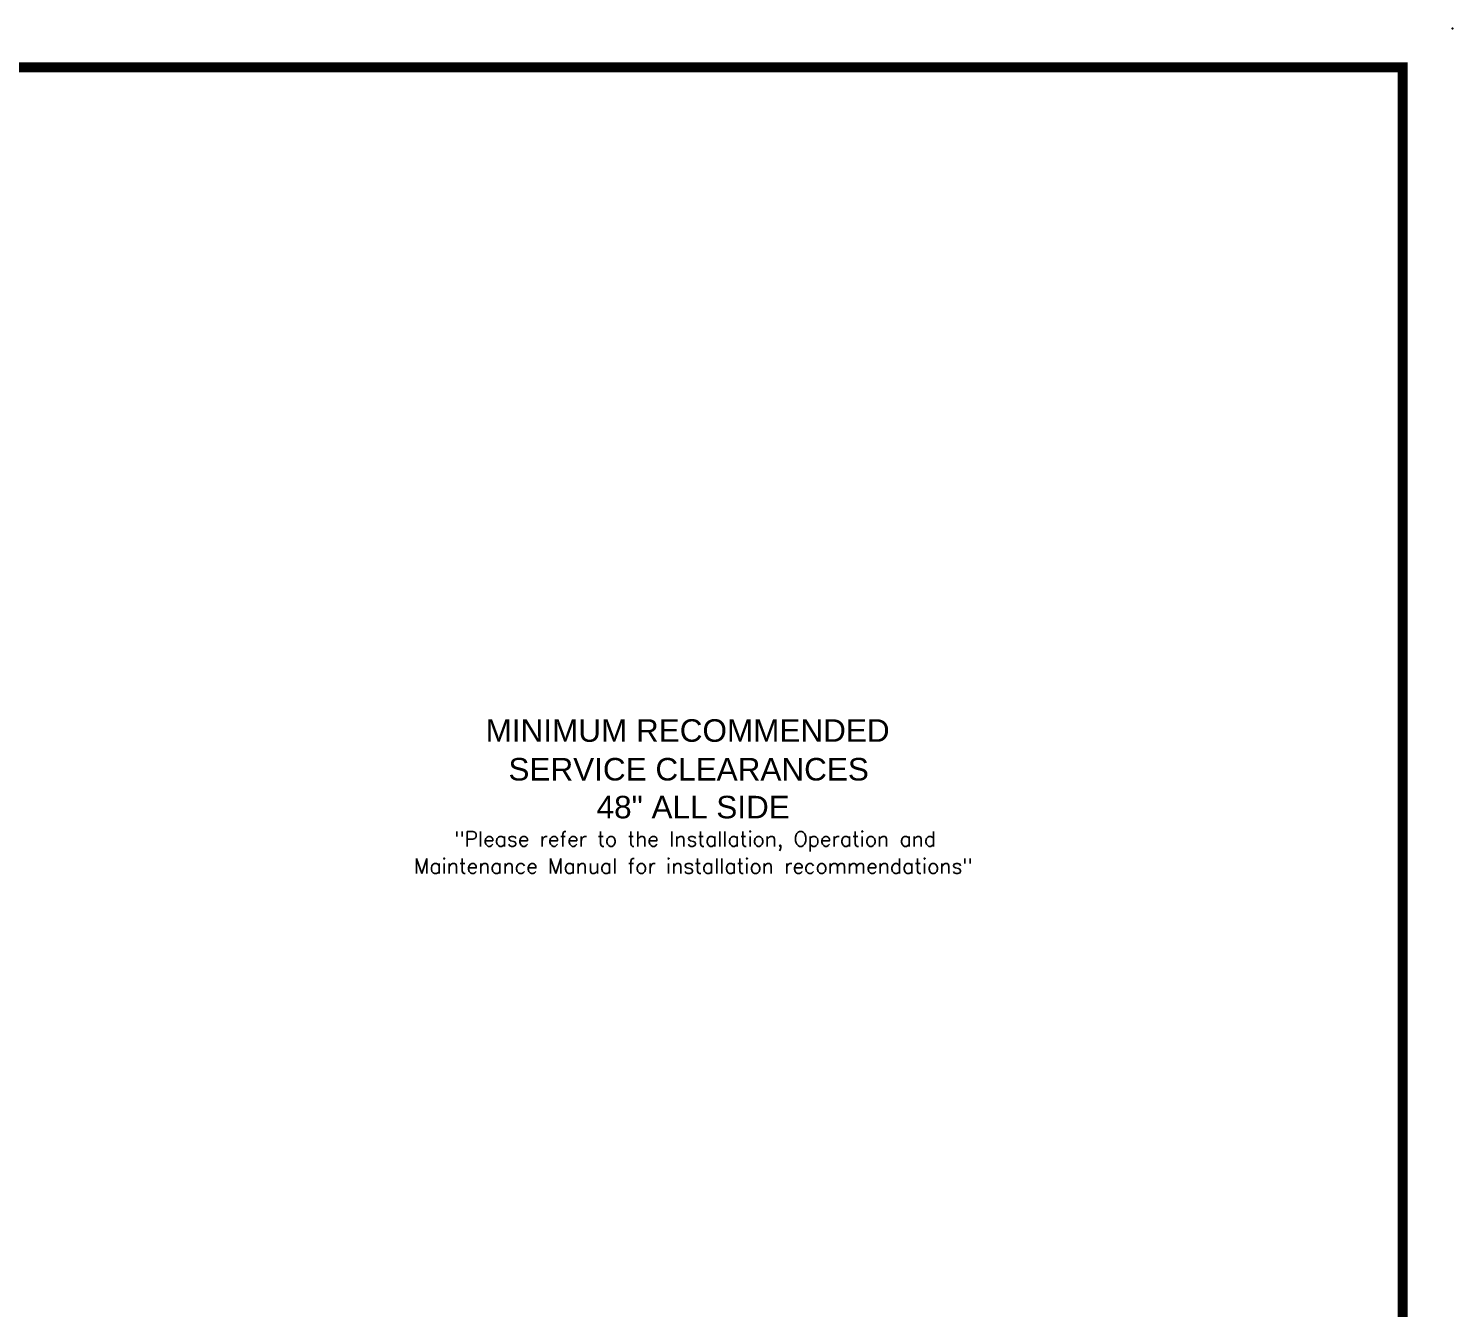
# Model space of a CAD drawing. Header units: inches. Extents: x 2468 to 2948, y -685 to -381.
# Drawn here: x 2783.1 to 2948.2, y -529.8 to -381.4 of the extents above; entities that cross this region are included whole.
import ezdxf
from ezdxf.enums import TextEntityAlignment as Align

# ---------------------------------------------------------------- set-up
doc = ezdxf.new("R2010")
doc.units = ezdxf.units.IN
doc.header["$MEASUREMENT"] = 0
doc.header["$PDSIZE"] = -1
doc.styles.add('dimentions', font='arial.ttf')
doc.styles.add('SIMPLEX', font='SIMPLEX')

msp = doc.modelspace()

# ---------------------------------------------------------------- linework, layer by layer
at = {"color": 0, "lineweight": 25, "const_width": 1.17}
msp.add_lwpolyline([(2475.91, -677.52), (2942.47, -677.52), (2942.47, -385.92), (2475.91, -385.92), (2475.91, -677.52)], dxfattribs=at)
at = {"color": 0, "lineweight": 25}
msp.add_point((2948.25, -381.42), dxfattribs=at)

# ---------------------------------------------------------------- texts
at = {"color": 0, "lineweight": 25, "style": 'dimentions'}
for s, p in [('MINIMUM RECOMMENDED', (2836.13, -464.15)), ('SERVICE CLEARANCES', (2838.78, -468.64)), ('48" ALL SIDE ', (2849, -473.03))]:
    msp.add_text(s, height=2.6136, dxfattribs=at).set_placement(p)
at = {"color": 0, "lineweight": 25, "style": 'SIMPLEX'}
for s, p in [('"Please refer to the Installation, Operation and', (2860.43, -476.28)), ('Maintenance Manual for installation recommendations"', (2860.22, -479.43))]:
    msp.add_text(s, height=1.7354, dxfattribs=at).set_placement(p, align=Align.CENTER)

doc.saveas('drawing.dxf')
